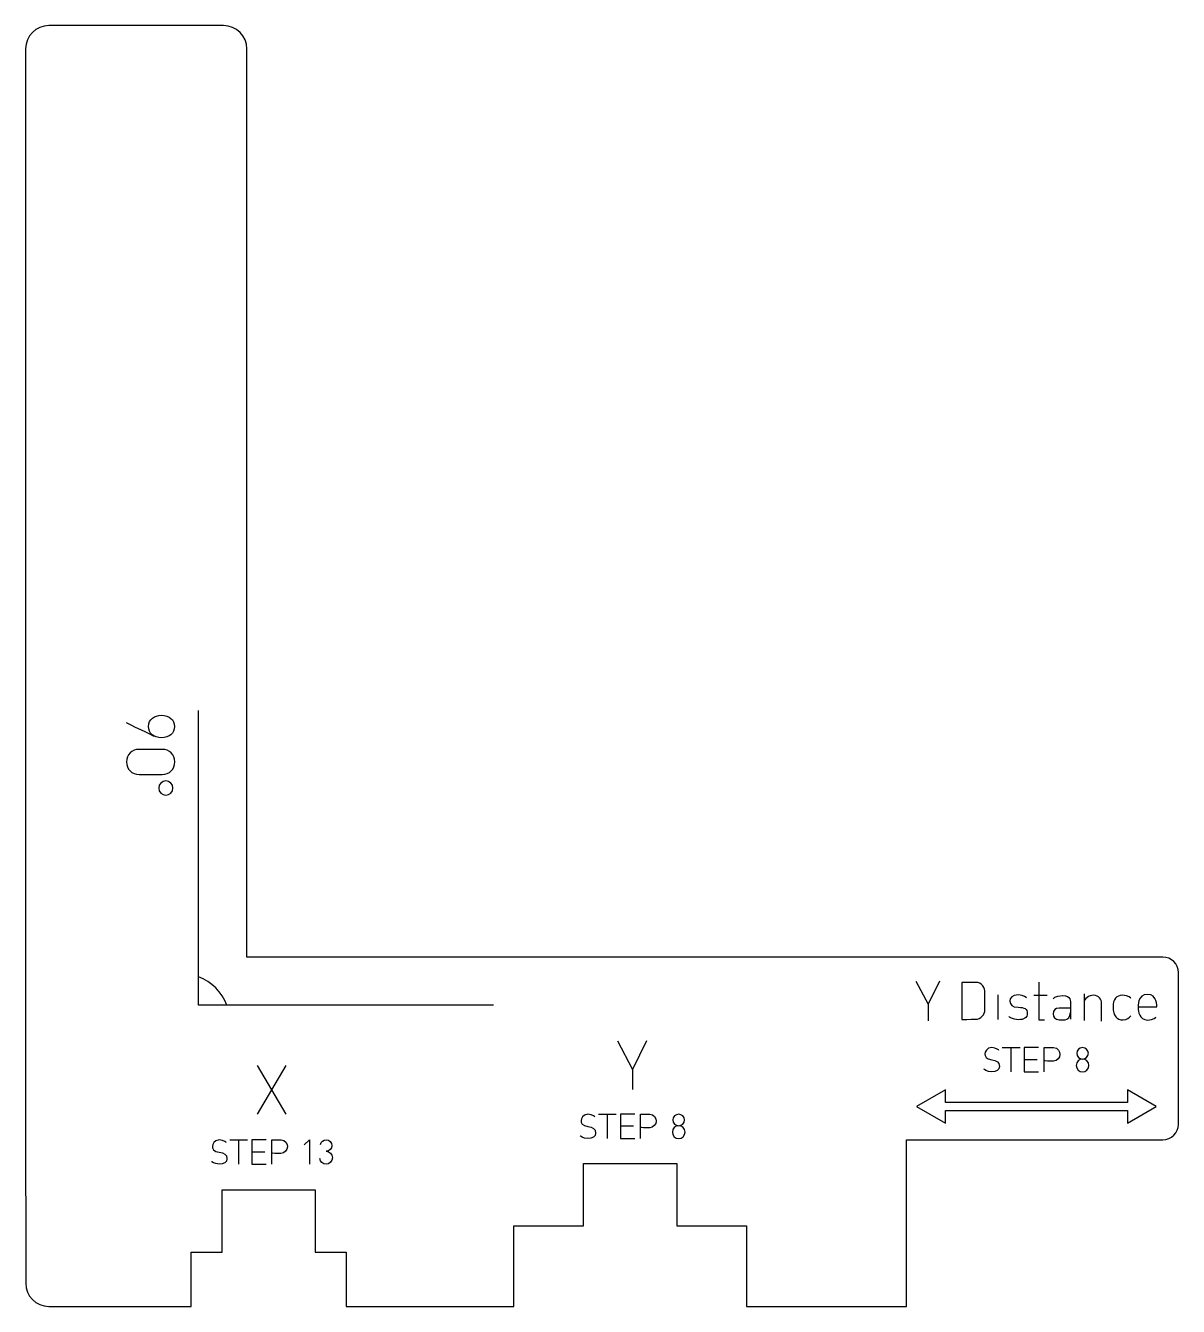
# Model space of a CAD drawing. Extents: x 31 to 179, y -231 to -66.
import ezdxf

# ---------------------------------------------------------------- set-up
doc = ezdxf.new("R2010")
doc.units = 0
doc.layers.add('LAYER_1', color=7, linetype='CONTINUOUS')

msp = doc.modelspace()

# ---------------------------------------------------------------- linework, layer by layer
at = {"layer": 'LAYER_1', "color": 7}
for points in [[(90.79, -192.3), (52.79, -192.3), (52.79, -154.3)], [(145.23, -189.18), (146.81, -192.17), (146.81, -194.29)], [(148.27, -189.18), (146.81, -192.17)], [(161.05, -189.3), (161.05, -194.19), (161.8, -194.19)], [(155.78, -190.97), (155.78, -194.13)], [(160.43, -191.01), (162.14, -191.01)], [(166.89, -190.81), (166.89, -194.24)], [(106.78, -196.88), (108.72, -200.56), (108.72, -203.16)], [(110.53, -196.88), (108.72, -200.56)], [(156.35, -197.75), (157.49, -197.75), (158.63, -197.75)], [(157.49, -200.86), (157.49, -197.75)], [(161.02, -197.75), (159.18, -197.75), (159.18, -200.86), (161.02, -200.86)], [(160.84, -199.31), (159.18, -199.31)], [(157.34, -205.87), (157.34, -205.87), (172.47, -205.87), (172.47, -207.49), (176.18, -205.35), (172.47, -203.2), (172.47, -204.82), (157.77, -204.82), (157.77, -204.82), (149.02, -204.82), (149.02, -203.2), (145.31, -205.34), (149.02, -207.49), (149.02, -205.87), (157.34, -205.87)], [(104.33, -206.34), (105.47, -206.34), (106.61, -206.34)], [(105.47, -209.45), (105.47, -206.34)], [(109, -206.34), (107.15, -206.34), (107.15, -209.45), (109, -209.45)], [(108.82, -207.89), (107.15, -207.89)], [(56.83, -209.65), (57.98, -209.65), (59.12, -209.65)], [(57.98, -212.75), (57.98, -209.65)], [(61.51, -209.65), (59.66, -209.65), (59.66, -212.75), (61.51, -212.75)], [(61.33, -211.2), (59.66, -211.2)], [(66.41, -210.26), (67.09, -209.65), (67.09, -212.75)]]:
    msp.add_lwpolyline(points, dxfattribs=at)
at = {"layer": 'LAYER_1'}
for points in [[(60.37, -200.07), (64.07, -206.34)], [(64.07, -200.07), (60.37, -206.34)]]:
    msp.add_lwpolyline(points, dxfattribs=at)
at = {"layer": 'LAYER_1', "color": 7}
for points, knots in [([(49.63, -231.09), (49.63, -231.09), (33.54, -231.09), (33.54, -231.09), (31.88, -231.09), (30.54, -229.75), (30.54, -228.09), (30.54, -228.09), (30.53, -205.62), (30.53, -205.62), (30.53, -205.62), (30.53, -195.19), (30.53, -194.09), (30.53, -194.09), (30.53, -69.09), (30.53, -69.09), (30.53, -67.43), (31.87, -66.09), (33.53, -66.09), (33.53, -66.09), (56.03, -66.09), (56.03, -66.09), (57.69, -66.09), (59.03, -67.43), (59.03, -69.09), (59.03, -69.09), (59.03, -186.09), (59.03, -186.09), (59.03, -186.09), (177.03, -186.09), (177.03, -186.09), (178.14, -186.09), (179.03, -186.98), (179.03, -188.09), (179.03, -188.09), (179.03, -207.62), (179.03, -207.62), (179.03, -208.72), (178.14, -209.62), (177.03, -209.62), (177.03, -209.62), (144.03, -209.62), (144.03, -209.62), (144.03, -209.62), (144.03, -231.09), (144.03, -231.09), (144.03, -231.09), (123.41, -231.09), (123.41, -231.09), (123.41, -231.09), (123.41, -220.69), (123.41, -220.69), (123.41, -220.69), (114.41, -220.69), (114.41, -220.69), (114.41, -220.69), (114.41, -212.69), (114.41, -212.69), (114.41, -212.69), (102.41, -212.69), (102.41, -212.69), (102.41, -212.69), (102.41, -220.69), (102.41, -220.69), (102.41, -220.69), (93.41, -220.69), (93.41, -220.69), (93.41, -220.69), (93.41, -231.09), (93.41, -231.09), (93.41, -231.09), (71.84, -231.09), (71.84, -231.09), (71.84, -231.09), (71.84, -224.09), (71.84, -224.09), (71.84, -224.09), (67.84, -224.09), (67.84, -224.09), (67.84, -224.09), (67.84, -216.09), (67.84, -216.09), (67.84, -216.09), (55.84, -216.09), (55.84, -216.09), (55.84, -216.09), (55.84, -224.09), (55.84, -224.09), (55.84, -224.09), (51.84, -224.09), (51.84, -224.09), (51.84, -224.09), (51.84, -231.09), (51.84, -231.09), (51.84, -231.09), (50.71, -231.09), (50.71, -231.09), (50.71, -231.09), (49.63, -231.09), (49.63, -231.09)], [0, 0, 0, 0, 1, 1, 1, 2, 2, 2, 3, 3, 3, 4, 4, 4, 5, 5, 5, 6, 6, 6, 7, 7, 7, 8, 8, 8, 9, 9, 9, 10, 10, 10, 11, 11, 11, 12, 12, 12, 13, 13, 13, 14, 14, 14, 15, 15, 15, 16, 16, 16, 17, 17, 17, 18, 18, 18, 19, 19, 19, 20, 20, 20, 21, 21, 21, 22, 22, 22, 23, 23, 23, 24, 24, 24, 25, 25, 25, 26, 26, 26, 27, 27, 27, 28, 28, 28, 29, 29, 29, 30, 30, 30, 31, 31, 31, 32, 32, 32, 33, 33, 33, 33]), ([(49.7, -156.38), (49.7, -155.5), (49.05, -154.94), (48.04, -154.94), (47.14, -154.94), (46.38, -155.42), (46.38, -156.38), (46.38, -157.26), (47.03, -157.83), (48.04, -157.83), (49.05, -157.83), (49.7, -157.26), (49.7, -156.38)], [0, 0, 0, 0, 1, 1, 1, 2, 2, 2, 3, 3, 3, 4, 4, 4, 4]), ([(43.52, -160.94), (43.52, -160), (44.2, -159.33), (45.16, -159.33), (45.16, -159.33), (48.11, -159.33), (48.11, -159.33), (49.07, -159.33), (49.75, -160), (49.75, -160.94), (49.75, -161.89), (49.07, -162.55), (48.11, -162.55), (48.11, -162.55), (45.16, -162.55), (45.16, -162.55), (44.2, -162.55), (43.52, -161.89), (43.52, -160.94)], [0, 0, 0, 0, 1, 1, 1, 2, 2, 2, 3, 3, 3, 4, 4, 4, 5, 5, 5, 6, 6, 6, 6]), ([(48.59, -165.22), (48.09, -165.22), (47.68, -164.81), (47.68, -164.31), (47.68, -163.8), (48.09, -163.4), (48.59, -163.4), (49.1, -163.4), (49.51, -163.8), (49.51, -164.31), (49.51, -164.81), (49.1, -165.22), (48.59, -165.22)], [0, 0, 0, 0, 1, 1, 1, 2, 2, 2, 3, 3, 3, 4, 4, 4, 4]), ([(151.15, -194.13), (151.15, -194.13), (151.15, -189.34), (151.15, -189.34), (151.15, -189.34), (152.09, -189.34), (152.92, -189.34), (153.74, -189.34), (154.11, -190.1), (154.11, -190.66), (154.11, -190.66), (154.11, -192.89), (154.11, -192.89), (154.11, -193.45), (153.59, -194.1), (152.9, -194.1), (152.21, -194.1), (151.15, -194.13), (151.15, -194.13)], [0, 0, 0, 0, 1, 1, 1, 2, 2, 2, 3, 3, 3, 4, 4, 4, 5, 5, 5, 6, 6, 6, 6]), ([(159.47, -191.33), (159.47, -191.33), (159.18, -190.97), (158.39, -190.97), (157.59, -190.97), (157.33, -191.35), (157.33, -191.78), (157.33, -192.21), (157.6, -192.56), (158.4, -192.56), (159.2, -192.56), (159.57, -192.75), (159.57, -193.34), (159.57, -193.92), (159.12, -194.16), (158.45, -194.16), (157.66, -194.16), (157.21, -193.75), (157.21, -193.75)], [0, 0, 0, 0, 1, 1, 1, 2, 2, 2, 3, 3, 3, 4, 4, 4, 5, 5, 5, 6, 6, 6, 6]), ([(162.91, -191.48), (162.91, -191.48), (163.05, -191.05), (164.14, -191.05), (165.23, -191.05), (165.13, -191.78), (165.13, -192.11), (165.13, -192.44), (165.13, -194.09), (165.13, -194.09)], [0, 0, 0, 0, 1, 1, 1, 2, 2, 2, 3, 3, 3, 3]), ([(169.14, -194.33), (169.14, -194.33), (169.14, -192.46), (169.14, -192.01), (169.14, -191.57), (168.78, -191.01), (168.13, -191.01), (167.48, -191.01), (166.89, -191.45), (166.89, -191.95)], [0, 0, 0, 0, 1, 1, 1, 2, 2, 2, 3, 3, 3, 3]), ([(172.9, -191.41), (172.9, -191.41), (172.66, -191.01), (171.84, -191.01), (171.02, -191.01), (170.61, -191.5), (170.61, -192.56), (170.61, -193.63), (171.13, -194.19), (171.92, -194.19), (172.38, -194.19), (172.73, -193.88), (172.9, -193.66)], [0, 0, 0, 0, 1, 1, 1, 2, 2, 2, 3, 3, 3, 4, 4, 4, 4]), ([(173.84, -192.51), (173.84, -192.51), (176.26, -192.51), (176.26, -192.51), (176.26, -192.51), (176.35, -190.89), (175.05, -190.89), (173.75, -190.89), (173.84, -192.41), (173.84, -192.7), (173.84, -192.99), (174, -194.2), (175.05, -194.2), (175.88, -194.2), (176.15, -193.81), (176.15, -193.81)], [0, 0, 0, 0, 1, 1, 1, 2, 2, 2, 3, 3, 3, 4, 4, 4, 5, 5, 5, 5]), ([(165.16, -192.66), (165.16, -192.66), (164.13, -192.66), (163.67, -192.66), (163.2, -192.66), (162.91, -192.92), (162.91, -193.4), (162.91, -193.78), (163.11, -194.16), (163.67, -194.16), (164.07, -194.16), (164.15, -194.16), (164.45, -194.16), (164.75, -194.16), (165.13, -193.78), (165.13, -193.22)], [0, 0, 0, 0, 1, 1, 1, 2, 2, 2, 3, 3, 3, 4, 4, 4, 5, 5, 5, 5]), ([(155.89, -198.11), (155.89, -198.11), (155.65, -197.75), (154.99, -197.75), (154.32, -197.75), (154.1, -198.31), (154.1, -198.56), (154.1, -198.81), (154.24, -199.26), (154.99, -199.33), (155.61, -199.39), (155.98, -199.61), (155.98, -200.18), (155.98, -200.67), (155.55, -200.86), (154.99, -200.86), (154.33, -200.86), (153.99, -200.51), (153.99, -200.51)], [0, 0, 0, 0, 1, 1, 1, 2, 2, 2, 3, 3, 3, 4, 4, 4, 5, 5, 5, 6, 6, 6, 6]), ([(161.75, -200.86), (161.75, -200.86), (161.75, -197.75), (161.75, -197.75), (161.75, -197.75), (162.39, -197.75), (162.96, -197.75), (163.53, -197.75), (163.78, -198.27), (163.78, -198.65), (163.78, -199.04), (163.42, -199.49), (162.95, -199.49), (162.47, -199.49), (161.75, -199.47), (161.75, -199.47)], [0, 0, 0, 0, 1, 1, 1, 2, 2, 2, 3, 3, 3, 4, 4, 4, 5, 5, 5, 5]), ([(167.44, -198.48), (167.44, -198.89), (167.1, -199.22), (166.68, -199.22), (166.27, -199.22), (165.93, -198.89), (165.93, -198.48), (165.93, -198.08), (166.27, -197.75), (166.68, -197.75), (167.1, -197.75), (167.44, -198.08), (167.44, -198.48)], [0, 0, 0, 0, 1, 1, 1, 2, 2, 2, 3, 3, 3, 4, 4, 4, 4]), ([(167.5, -200.05), (167.5, -200.51), (167.13, -200.88), (166.68, -200.88), (166.23, -200.88), (165.87, -200.51), (165.87, -200.05), (165.87, -199.59), (166.23, -199.22), (166.68, -199.22), (167.13, -199.22), (167.5, -199.59), (167.5, -200.05)], [0, 0, 0, 0, 1, 1, 1, 2, 2, 2, 3, 3, 3, 4, 4, 4, 4]), ([(103.87, -206.7), (103.87, -206.7), (103.63, -206.34), (102.97, -206.34), (102.3, -206.34), (102.08, -206.9), (102.08, -207.15), (102.08, -207.39), (102.22, -207.85), (102.97, -207.92), (103.59, -207.98), (103.96, -208.2), (103.96, -208.76), (103.96, -209.26), (103.53, -209.45), (102.97, -209.45), (102.31, -209.45), (101.97, -209.1), (101.97, -209.1)], [0, 0, 0, 0, 1, 1, 1, 2, 2, 2, 3, 3, 3, 4, 4, 4, 5, 5, 5, 6, 6, 6, 6]), ([(109.73, -209.45), (109.73, -209.45), (109.73, -206.33), (109.73, -206.33), (109.73, -206.33), (110.37, -206.33), (110.94, -206.33), (111.51, -206.33), (111.76, -206.86), (111.76, -207.24), (111.76, -207.62), (111.4, -208.07), (110.93, -208.07), (110.45, -208.07), (109.73, -208.06), (109.73, -208.06)], [0, 0, 0, 0, 1, 1, 1, 2, 2, 2, 3, 3, 3, 4, 4, 4, 5, 5, 5, 5]), ([(115.48, -208.64), (115.48, -209.1), (115.11, -209.47), (114.66, -209.47), (114.21, -209.47), (113.85, -209.1), (113.85, -208.64), (113.85, -208.18), (114.21, -207.81), (114.66, -207.81), (115.11, -207.81), (115.48, -208.18), (115.48, -208.64)], [0, 0, 0, 0, 1, 1, 1, 2, 2, 2, 3, 3, 3, 4, 4, 4, 4]), ([(115.42, -207.07), (115.42, -207.48), (115.08, -207.81), (114.66, -207.81), (114.24, -207.81), (113.91, -207.48), (113.91, -207.07), (113.91, -206.66), (114.24, -206.33), (114.66, -206.33), (115.08, -206.33), (115.42, -206.66), (115.42, -207.07)], [0, 0, 0, 0, 1, 1, 1, 2, 2, 2, 3, 3, 3, 4, 4, 4, 4]), ([(56.38, -210), (56.38, -210), (56.14, -209.65), (55.47, -209.65), (54.81, -209.65), (54.59, -210.21), (54.59, -210.45), (54.59, -210.7), (54.73, -211.16), (55.48, -211.23), (56.1, -211.28), (56.47, -211.51), (56.47, -212.07), (56.47, -212.56), (56.04, -212.75), (55.48, -212.75), (54.81, -212.75), (54.48, -212.4), (54.48, -212.4)], [0, 0, 0, 0, 1, 1, 1, 2, 2, 2, 3, 3, 3, 4, 4, 4, 5, 5, 5, 6, 6, 6, 6]), ([(62.23, -212.75), (62.23, -212.75), (62.23, -209.64), (62.23, -209.64), (62.23, -209.64), (62.88, -209.64), (63.45, -209.64), (64.01, -209.64), (64.26, -210.16), (64.26, -210.55), (64.26, -210.93), (63.91, -211.38), (63.43, -211.38), (62.96, -211.38), (62.23, -211.36), (62.23, -211.36)], [0, 0, 0, 0, 1, 1, 1, 2, 2, 2, 3, 3, 3, 4, 4, 4, 5, 5, 5, 5]), ([(68.5, -210.22), (68.57, -209.88), (68.88, -209.63), (69.24, -209.63), (69.66, -209.63), (70, -209.96), (70, -210.37), (70, -210.77), (69.66, -211.1), (69.24, -211.1), (69.69, -211.1), (70.05, -211.48), (70.05, -211.94), (70.05, -212.39), (69.69, -212.77), (69.24, -212.77), (68.83, -212.77), (68.49, -212.46), (68.43, -212.05)], [0, 0, 0, 0, 1, 1, 1, 2, 2, 2, 3, 3, 3, 4, 4, 4, 5, 5, 5, 6, 6, 6, 6])]:
    msp.add_open_spline(points, degree=3, knots=knots, dxfattribs=at)
for points in [[(43.5, -155.88), (43.5, -155.9), (47.13, -157.64), (47.13, -157.64)], [(56.45, -192.3), (55.85, -190.59), (54.5, -189.24), (52.79, -188.64)]]:
    msp.add_open_spline(points, degree=3, dxfattribs=at)

doc.saveas('drawing.dxf')
